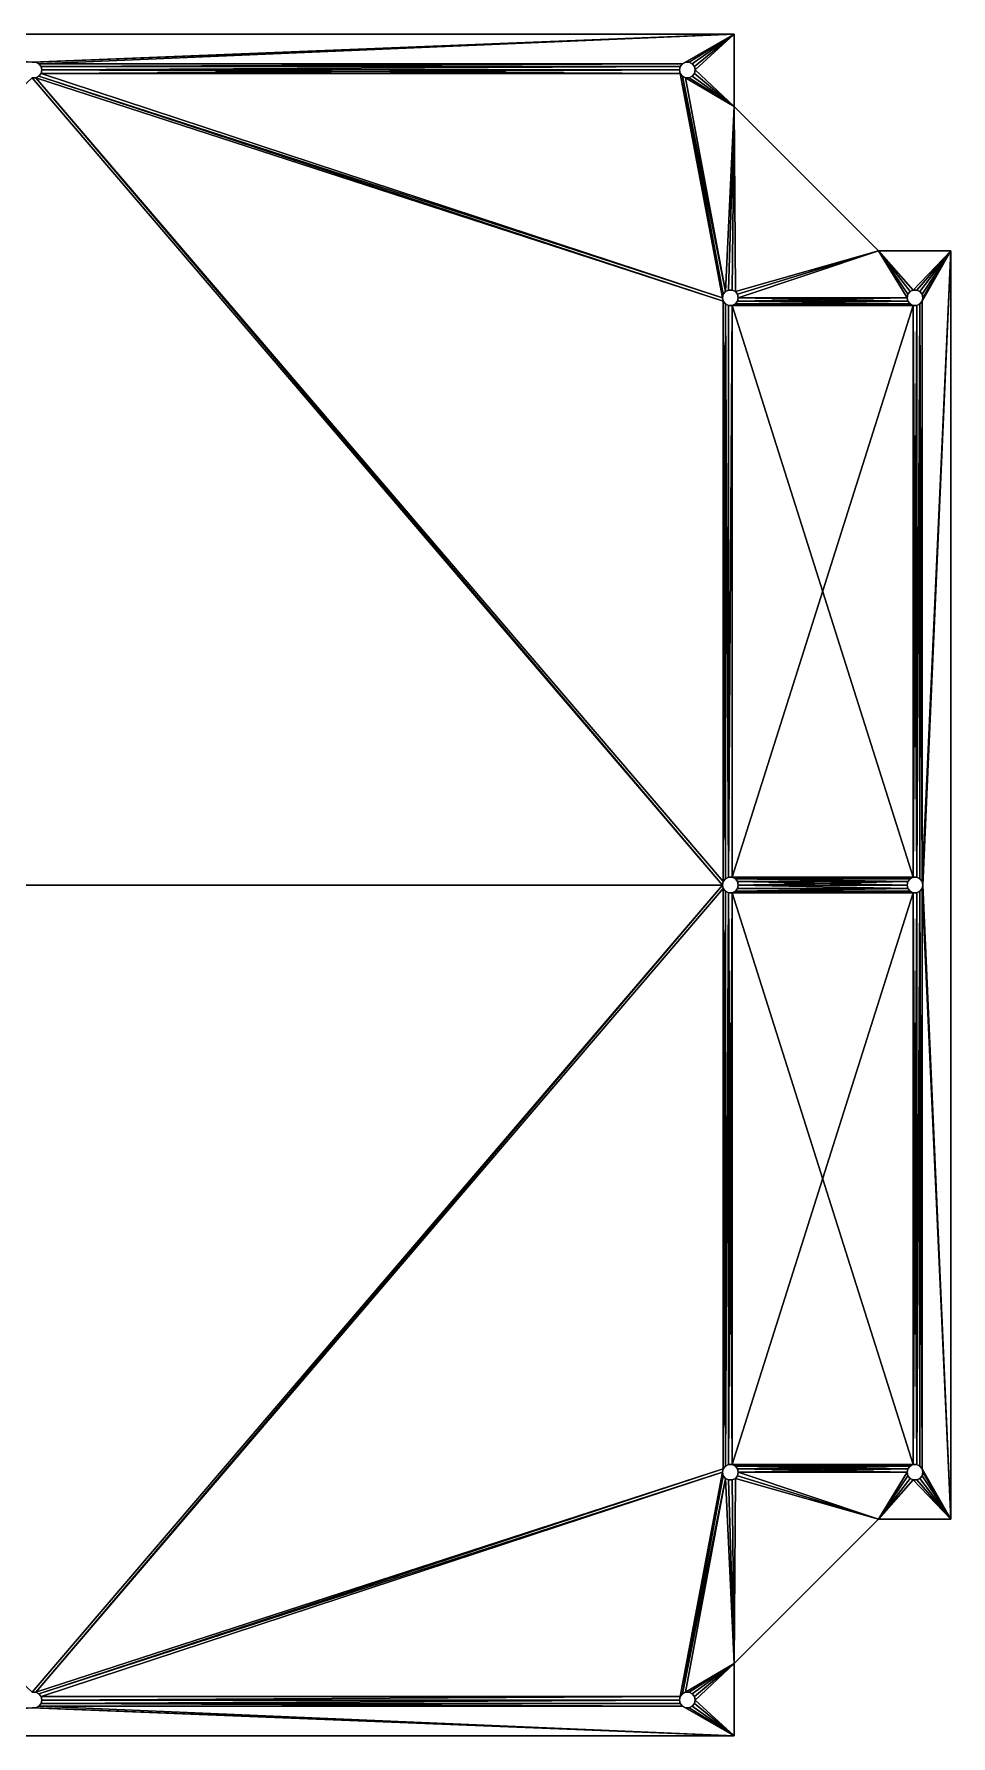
# Model space of a CAD drawing. Extents: x -382 to 382, y -355 to 355.
# Drawn here: x 0 to 382, y -355 to 355 of the extents above; entities that cross this region are included whole.
import ezdxf

# ---------------------------------------------------------------- set-up
doc = ezdxf.new("R2010")
doc.units = 0
doc.layers.get('0').update_dxf_attribs({"linetype": 'CONTINUOUS'})

msp = doc.modelspace()

# ---------------------------------------------------------------- linework, layer by layer
for points in [[(-292, 355, -4), (292, 355, -4), (0.7343, 343.21701, -4)], [(-292, 355, -4), (0.7343, 343.21701, -4), (-0.7343, 343.21701, -4)], [(292, 355), (-292, 355), (-0.7343, 343.21701)], [(292, 355), (-292, 355, -4), (-292, 355)], [(292, 355, -4), (-292, 355, -4), (292, 355)], [(292, 355), (-0.7343, 343.21701), (0.7343, 343.21701)], [(0.7343, 343.21701, -4), (292, 355, -4), (2.0575, 342.579987, -4)], [(292, 355), (0.7343, 343.21701), (2.0575, 342.579987)], [(2.0575, 342.579987, -4), (292, 355, -4), (270.441986, 342.579987, -4)], [(292, 355), (2.0575, 342.579987), (270.441986, 342.579987)], [(270.441986, 342.579987, -4), (292, 355, -4), (271.765991, 343.21701, -4)], [(292, 355), (270.441986, 342.579987), (271.765991, 343.21701)], [(271.765991, 343.21701, -4), (292, 355, -4), (273.234009, 343.21701, -4)], [(292, 355), (271.765991, 343.21701), (273.234009, 343.21701)], [(273.234009, 343.21701, -4), (292, 355, -4), (274.558014, 342.579987, -4)], [(292, 355), (273.234009, 343.21701), (274.558014, 342.579987)], [(275.472992, 341.432007, -4), (274.558014, 342.579987, -4), (292, 355, -4)], [(292, 355), (274.558014, 342.579987), (275.472992, 341.432007)], [(275.799988, 340, -4), (275.472992, 341.432007, -4), (292, 355, -4)], [(292, 355), (275.472992, 341.432007), (275.799988, 340)], [(275.799988, 340, -4), (292, 355, -4), (292, 324.796997, -4)], [(292, 355), (275.799988, 340), (292, 324.796997)], [(292, 324.796997, -4), (292, 355), (292, 324.796997)], [(292, 324.796997, -4), (292, 355, -4), (292, 355)], [(-0.7343, 343.21701), (0.7343, 343.21701, -4), (0.7343, 343.21701)], [(-0.7343, 343.21701, -4), (0.7343, 343.21701, -4), (-0.7343, 343.21701)], [(0.7343, 343.21701), (2.0575, 342.579987, -4), (2.0575, 342.579987)], [(0.7343, 343.21701, -4), (2.0575, 342.579987, -4), (0.7343, 343.21701)], [(2.0575, 342.579987), (2.9732, 341.432007, -4), (2.9732, 341.432007)], [(2.0575, 342.579987, -4), (2.9732, 341.432007, -4), (2.0575, 342.579987)], [(2.9732, 341.432007, -4), (2.0575, 342.579987, -4), (270.441986, 342.579987, -4)], [(270.441986, 342.579987), (2.0575, 342.579987), (2.9732, 341.432007)], [(2.9732, 341.432007, -4), (270.441986, 342.579987, -4), (269.527008, 341.432007, -4)], [(270.441986, 342.579987), (2.9732, 341.432007), (269.527008, 341.432007)], [(2.9732, 341.432007), (2.9732, 341.432007, -4), (3.3, 340)], [(2.9732, 341.432007, -4), (3.3, 340, -4), (3.3, 340)], [(3.3, 340, -4), (2.9732, 341.432007, -4), (269.527008, 341.432007, -4)], [(269.527008, 341.432007), (2.9732, 341.432007), (3.3, 340)], [(3.3, 340, -4), (269.527008, 341.432007, -4), (269.200012, 340, -4)], [(269.527008, 341.432007), (3.3, 340), (269.200012, 340)], [(269.200012, 340, -4), (269.527008, 341.432007, -4), (269.200012, 340)], [(269.200012, 340), (269.527008, 341.432007, -4), (269.527008, 341.432007)], [(269.527008, 341.432007), (270.441986, 342.579987, -4), (270.441986, 342.579987)], [(269.527008, 341.432007, -4), (270.441986, 342.579987, -4), (269.527008, 341.432007)], [(270.441986, 342.579987), (271.765991, 343.21701, -4), (271.765991, 343.21701)], [(270.441986, 342.579987, -4), (271.765991, 343.21701, -4), (270.441986, 342.579987)], [(271.765991, 343.21701), (273.234009, 343.21701, -4), (273.234009, 343.21701)], [(271.765991, 343.21701, -4), (273.234009, 343.21701, -4), (271.765991, 343.21701)], [(273.234009, 343.21701), (274.558014, 342.579987, -4), (274.558014, 342.579987)], [(273.234009, 343.21701, -4), (274.558014, 342.579987, -4), (273.234009, 343.21701)], [(274.558014, 342.579987), (275.472992, 341.432007, -4), (275.472992, 341.432007)], [(274.558014, 342.579987, -4), (275.472992, 341.432007, -4), (274.558014, 342.579987)], [(275.472992, 341.432007), (275.472992, 341.432007, -4), (275.799988, 340)], [(275.472992, 341.432007, -4), (275.799988, 340, -4), (275.799988, 340)], [(-364.200012, 0, -4), (-0.7343, 336.78299, -4), (287.200012, 0, -4)], [(-0.7343, 336.78299), (-364.200012, 0), (287.200012, 0)], [(287.200012, 0, -4), (-0.7343, 336.78299, -4), (0.7343, 336.78299, -4)], [(0.7343, 336.78299), (-0.7343, 336.78299), (287.200012, 0)], [(0.7343, 336.78299), (-0.7343, 336.78299, -4), (-0.7343, 336.78299)], [(0.7343, 336.78299, -4), (-0.7343, 336.78299, -4), (0.7343, 336.78299)], [(0.7343, 336.78299, -4), (2.0575, 337.420013, -4), (287.527008, 243.567993, -4)], [(287.527008, 243.567993), (2.0575, 337.420013), (0.7343, 336.78299)], [(2.0575, 337.420013), (0.7343, 336.78299, -4), (0.7343, 336.78299)], [(2.0575, 337.420013, -4), (0.7343, 336.78299, -4), (2.0575, 337.420013)], [(287.527008, 1.4318, -4), (0.7343, 336.78299, -4), (287.527008, 243.567993, -4)], [(287.200012, 0, -4), (0.7343, 336.78299, -4), (287.527008, 1.4318, -4)], [(0.7343, 336.78299), (287.200012, 0), (287.527008, 1.4318)], [(287.527008, 243.567993), (0.7343, 336.78299), (287.527008, 1.4318)], [(2.0575, 337.420013, -4), (2.9732, 338.567993, -4), (287.200012, 245, -4)], [(287.200012, 245), (2.9732, 338.567993), (2.0575, 337.420013)], [(2.9732, 338.567993), (2.0575, 337.420013, -4), (2.0575, 337.420013)], [(2.9732, 338.567993, -4), (2.0575, 337.420013, -4), (2.9732, 338.567993)], [(2.0575, 337.420013, -4), (287.200012, 245, -4), (287.527008, 243.567993, -4)], [(287.200012, 245), (2.0575, 337.420013), (287.527008, 243.567993)], [(2.9732, 338.567993, -4), (3.3, 340, -4), (269.527008, 338.567993, -4)], [(269.200012, 340), (3.3, 340), (2.9732, 338.567993)], [(269.200012, 340), (2.9732, 338.567993), (269.527008, 338.567993)], [(3.3, 340, -4), (2.9732, 338.567993, -4), (3.3, 340)], [(3.3, 340), (2.9732, 338.567993, -4), (2.9732, 338.567993)], [(2.9732, 338.567993, -4), (269.527008, 338.567993, -4), (287.200012, 245, -4)], [(269.527008, 338.567993), (2.9732, 338.567993), (287.200012, 245)], [(3.3, 340, -4), (269.200012, 340, -4), (269.527008, 338.567993, -4)], [(269.527008, 338.567993), (269.527008, 338.567993, -4), (269.200012, 340)], [(269.527008, 338.567993, -4), (269.200012, 340, -4), (269.200012, 340)], [(287.527008, 246.432007, -4), (269.527008, 338.567993, -4), (270.441986, 337.420013, -4)], [(287.200012, 245, -4), (269.527008, 338.567993, -4), (287.527008, 246.432007, -4)], [(269.527008, 338.567993), (287.527008, 246.432007), (270.441986, 337.420013)], [(269.527008, 338.567993), (287.200012, 245), (287.527008, 246.432007)], [(270.441986, 337.420013), (269.527008, 338.567993, -4), (269.527008, 338.567993)], [(270.441986, 337.420013, -4), (269.527008, 338.567993, -4), (270.441986, 337.420013)], [(288.441986, 247.580002, -4), (270.441986, 337.420013, -4), (271.765991, 336.78299, -4)], [(287.527008, 246.432007, -4), (270.441986, 337.420013, -4), (288.441986, 247.580002, -4)], [(270.441986, 337.420013), (287.527008, 246.432007), (288.441986, 247.580002)], [(271.765991, 336.78299), (270.441986, 337.420013), (288.441986, 247.580002)], [(271.765991, 336.78299), (270.441986, 337.420013, -4), (270.441986, 337.420013)], [(271.765991, 336.78299, -4), (270.441986, 337.420013, -4), (271.765991, 336.78299)], [(271.765991, 336.78299, -4), (273.234009, 336.78299, -4), (292, 324.796997, -4)], [(288.441986, 247.580002, -4), (271.765991, 336.78299, -4), (292, 324.796997, -4)], [(292, 324.796997), (273.234009, 336.78299), (271.765991, 336.78299)], [(292, 324.796997), (271.765991, 336.78299), (288.441986, 247.580002)], [(273.234009, 336.78299), (271.765991, 336.78299, -4), (271.765991, 336.78299)], [(273.234009, 336.78299, -4), (271.765991, 336.78299, -4), (273.234009, 336.78299)], [(273.234009, 336.78299, -4), (274.558014, 337.420013, -4), (292, 324.796997, -4)], [(292, 324.796997), (274.558014, 337.420013), (273.234009, 336.78299)], [(274.558014, 337.420013), (273.234009, 336.78299, -4), (273.234009, 336.78299)], [(274.558014, 337.420013, -4), (273.234009, 336.78299, -4), (274.558014, 337.420013)], [(274.558014, 337.420013, -4), (275.472992, 338.567993, -4), (292, 324.796997, -4)], [(292, 324.796997), (275.472992, 338.567993), (274.558014, 337.420013)], [(275.472992, 338.567993), (274.558014, 337.420013, -4), (274.558014, 337.420013)], [(275.472992, 338.567993, -4), (274.558014, 337.420013, -4), (275.472992, 338.567993)], [(275.472992, 338.567993, -4), (275.799988, 340, -4), (292, 324.796997, -4)], [(292, 324.796997), (275.799988, 340), (275.472992, 338.567993)], [(275.799988, 340, -4), (275.472992, 338.567993, -4), (275.799988, 340)], [(275.799988, 340), (275.472992, 338.567993, -4), (275.472992, 338.567993)], [(288.441986, 247.580002, -4), (292, 324.796997, -4), (289.765991, 248.216995, -4)], [(292, 324.796997), (288.441986, 247.580002), (289.765991, 248.216995)], [(289.765991, 248.216995, -4), (292, 324.796997, -4), (291.234009, 248.216995, -4)], [(292, 324.796997), (289.765991, 248.216995), (291.234009, 248.216995)], [(291.234009, 248.216995, -4), (292, 324.796997, -4), (292.558014, 247.580002, -4)], [(292, 324.796997), (291.234009, 248.216995), (292.558014, 247.580002)], [(292.558014, 247.580002, -4), (292, 324.796997, -4), (352.296997, 264.5, -4)], [(292, 324.796997), (292.558014, 247.580002), (352.296997, 264.5)], [(292, 324.796997, -4), (292, 324.796997), (352.296997, 264.5)], [(292, 324.796997, -4), (352.296997, 264.5), (352.296997, 264.5, -4)], [(293.472992, 246.432007, -4), (292.558014, 247.580002, -4), (352.296997, 264.5, -4)], [(352.296997, 264.5), (292.558014, 247.580002), (293.472992, 246.432007)], [(293.799988, 245, -4), (293.472992, 246.432007, -4), (352.296997, 264.5, -4)], [(352.296997, 264.5), (293.472992, 246.432007), (293.799988, 245)], [(293.799988, 245, -4), (352.296997, 264.5, -4), (364.200012, 245, -4)], [(352.296997, 264.5), (293.799988, 245), (364.200012, 245)], [(366.765991, 248.216995, -4), (352.296997, 264.5, -4), (382.5, 264.5, -4)], [(365.441986, 247.580002, -4), (352.296997, 264.5, -4), (366.765991, 248.216995, -4)], [(364.527008, 246.432007, -4), (352.296997, 264.5, -4), (365.441986, 247.580002, -4)], [(364.200012, 245, -4), (352.296997, 264.5, -4), (364.527008, 246.432007, -4)], [(352.296997, 264.5), (364.200012, 245), (364.527008, 246.432007)], [(352.296997, 264.5), (364.527008, 246.432007), (365.441986, 247.580002)], [(352.296997, 264.5), (365.441986, 247.580002), (366.765991, 248.216995)], [(382.5, 264.5), (352.296997, 264.5), (366.765991, 248.216995)], [(382.5, 264.5, -4), (352.296997, 264.5), (382.5, 264.5)], [(382.5, 264.5, -4), (352.296997, 264.5, -4), (352.296997, 264.5)], [(366.765991, 248.216995, -4), (382.5, 264.5, -4), (368.234009, 248.216995, -4)], [(382.5, 264.5), (366.765991, 248.216995), (368.234009, 248.216995)], [(368.234009, 248.216995, -4), (382.5, 264.5, -4), (369.558014, 247.580002, -4)], [(382.5, 264.5), (368.234009, 248.216995), (369.558014, 247.580002)], [(370.472992, 246.432007, -4), (369.558014, 247.580002, -4), (382.5, 264.5, -4)], [(382.5, 264.5), (369.558014, 247.580002), (370.472992, 246.432007)], [(370.799988, 245, -4), (370.472992, 246.432007, -4), (382.5, 264.5, -4)], [(370.472992, 243.567993, -4), (370.799988, 245, -4), (382.5, 264.5, -4)], [(370.472992, 1.4318, -4), (370.472992, 243.567993, -4), (382.5, 264.5, -4)], [(370.799988, 0, -4), (370.472992, 1.4318, -4), (382.5, 264.5, -4)], [(382.5, 264.5), (370.472992, 243.567993), (370.472992, 1.4318)], [(382.5, 264.5), (370.799988, 245), (370.472992, 243.567993)], [(382.5, 264.5), (370.472992, 246.432007), (370.799988, 245)], [(382.5, 264.5), (370.472992, 1.4318), (370.799988, 0)], [(382.5, 264.5, -4), (382.5, -264.5, -4), (370.799988, 0, -4)], [(382.5, -264.5), (382.5, 264.5), (370.799988, 0)], [(382.5, 264.5, -4), (382.5, -264.5), (382.5, -264.5, -4)], [(382.5, 264.5), (382.5, -264.5), (382.5, 264.5, -4)], [(287.200012, 245, -4), (287.527008, 246.432007, -4), (287.200012, 245)], [(287.200012, 245), (287.527008, 246.432007, -4), (287.527008, 246.432007)], [(287.527008, 243.567993), (287.527008, 243.567993, -4), (287.200012, 245)], [(287.527008, 243.567993, -4), (287.200012, 245, -4), (287.200012, 245)], [(287.527008, 246.432007), (288.441986, 247.580002, -4), (288.441986, 247.580002)], [(287.527008, 246.432007, -4), (288.441986, 247.580002, -4), (287.527008, 246.432007)], [(287.527008, 1.4318, -4), (287.527008, 243.567993, -4), (288.441986, 242.419998, -4)], [(287.527008, 243.567993), (288.441986, 2.58), (288.441986, 242.419998)], [(287.527008, 243.567993), (287.527008, 1.4318), (288.441986, 2.58)], [(288.441986, 242.419998), (287.527008, 243.567993, -4), (287.527008, 243.567993)], [(288.441986, 242.419998, -4), (287.527008, 243.567993, -4), (288.441986, 242.419998)], [(287.527008, 1.4318, -4), (288.441986, 242.419998, -4), (288.441986, 2.58, -4)], [(288.441986, 247.580002), (289.765991, 248.216995, -4), (289.765991, 248.216995)], [(288.441986, 247.580002, -4), (289.765991, 248.216995, -4), (288.441986, 247.580002)], [(289.765991, 3.2173, -4), (288.441986, 242.419998, -4), (289.765991, 241.783005, -4)], [(288.441986, 2.58, -4), (288.441986, 242.419998, -4), (289.765991, 3.2173, -4)], [(288.441986, 242.419998), (288.441986, 2.58), (289.765991, 3.2173)], [(289.765991, 241.783005), (288.441986, 242.419998), (289.765991, 3.2173)], [(289.765991, 241.783005), (288.441986, 242.419998, -4), (288.441986, 242.419998)], [(289.765991, 241.783005, -4), (288.441986, 242.419998, -4), (289.765991, 241.783005)], [(289.765991, 248.216995), (291.234009, 248.216995, -4), (291.234009, 248.216995)], [(289.765991, 248.216995, -4), (291.234009, 248.216995, -4), (289.765991, 248.216995)], [(289.765991, 3.2173, -4), (289.765991, 241.783005, -4), (291.234009, 241.783005, -4)], [(289.765991, 3.2173, -4), (291.234009, 241.783005, -4), (291.234009, 3.2173, -4)], [(291.234009, 241.783005), (289.765991, 241.783005), (289.765991, 3.2173)], [(291.234009, 241.783005), (289.765991, 3.2173), (291.234009, 3.2173)], [(291.234009, 241.783005), (289.765991, 241.783005, -4), (289.765991, 241.783005)], [(291.234009, 241.783005, -4), (289.765991, 241.783005, -4), (291.234009, 241.783005)], [(291.234009, 248.216995), (292.558014, 247.580002, -4), (292.558014, 247.580002)], [(291.234009, 248.216995, -4), (292.558014, 247.580002, -4), (291.234009, 248.216995)], [(291.234009, 241.783005, -4), (365.441986, 242.419998, -4), (366.765991, 241.783005, -4)], [(291.234009, 241.783005, -4), (292.558014, 242.419998, -4), (365.441986, 242.419998, -4)], [(366.765991, 241.783005), (292.558014, 242.419998), (291.234009, 241.783005)], [(292.558014, 242.419998), (291.234009, 241.783005, -4), (291.234009, 241.783005)], [(292.558014, 242.419998, -4), (291.234009, 241.783005, -4), (292.558014, 242.419998)], [(291.234009, 3.2173, -4), (291.234009, 241.783005, -4), (366.765991, 241.783005, -4)], [(291.234009, 3.2173, -4), (366.765991, 241.783005, -4), (366.765991, 3.2173, -4)], [(291.234009, 241.783005), (291.234009, 3.2173), (366.765991, 3.2173)], [(366.765991, 241.783005), (291.234009, 241.783005), (366.765991, 3.2173)], [(292.558014, 247.580002), (293.472992, 246.432007, -4), (293.472992, 246.432007)], [(292.558014, 247.580002, -4), (293.472992, 246.432007, -4), (292.558014, 247.580002)], [(292.558014, 242.419998, -4), (293.472992, 243.567993, -4), (365.441986, 242.419998, -4)], [(365.441986, 242.419998), (293.472992, 243.567993), (292.558014, 242.419998)], [(293.472992, 243.567993), (292.558014, 242.419998, -4), (292.558014, 242.419998)], [(293.472992, 243.567993, -4), (292.558014, 242.419998, -4), (293.472992, 243.567993)], [(366.765991, 241.783005), (365.441986, 242.419998), (292.558014, 242.419998)], [(293.472992, 246.432007), (293.472992, 246.432007, -4), (293.799988, 245)], [(293.472992, 246.432007, -4), (293.799988, 245, -4), (293.799988, 245)], [(293.472992, 243.567993, -4), (293.799988, 245, -4), (364.527008, 243.567993, -4)], [(364.200012, 245), (293.472992, 243.567993), (364.527008, 243.567993)], [(364.200012, 245), (293.799988, 245), (293.472992, 243.567993)], [(293.799988, 245, -4), (293.472992, 243.567993, -4), (293.799988, 245)], [(293.799988, 245), (293.472992, 243.567993, -4), (293.472992, 243.567993)], [(293.472992, 243.567993, -4), (364.527008, 243.567993, -4), (365.441986, 242.419998, -4)], [(364.527008, 243.567993), (293.472992, 243.567993), (365.441986, 242.419998)], [(293.799988, 245, -4), (364.200012, 245, -4), (364.527008, 243.567993, -4)], [(364.200012, 245, -4), (364.527008, 246.432007, -4), (364.200012, 245)], [(364.200012, 245), (364.527008, 246.432007, -4), (364.527008, 246.432007)], [(364.527008, 243.567993), (364.527008, 243.567993, -4), (364.200012, 245)], [(364.527008, 243.567993, -4), (364.200012, 245, -4), (364.200012, 245)], [(364.527008, 246.432007), (365.441986, 247.580002, -4), (365.441986, 247.580002)], [(364.527008, 246.432007, -4), (365.441986, 247.580002, -4), (364.527008, 246.432007)], [(365.441986, 242.419998), (364.527008, 243.567993, -4), (364.527008, 243.567993)], [(365.441986, 242.419998, -4), (364.527008, 243.567993, -4), (365.441986, 242.419998)], [(365.441986, 247.580002), (366.765991, 248.216995, -4), (366.765991, 248.216995)], [(365.441986, 247.580002, -4), (366.765991, 248.216995, -4), (365.441986, 247.580002)], [(366.765991, 241.783005), (365.441986, 242.419998, -4), (365.441986, 242.419998)], [(366.765991, 241.783005, -4), (365.441986, 242.419998, -4), (366.765991, 241.783005)], [(366.765991, 248.216995), (368.234009, 248.216995, -4), (368.234009, 248.216995)], [(366.765991, 248.216995, -4), (368.234009, 248.216995, -4), (366.765991, 248.216995)], [(366.765991, 3.2173, -4), (368.234009, 241.783005, -4), (368.234009, 3.2173, -4)], [(366.765991, 3.2173, -4), (366.765991, 241.783005, -4), (368.234009, 241.783005, -4)], [(366.765991, 241.783005), (366.765991, 3.2173), (368.234009, 3.2173)], [(368.234009, 241.783005), (366.765991, 241.783005), (368.234009, 3.2173)], [(368.234009, 241.783005), (366.765991, 241.783005, -4), (366.765991, 241.783005)], [(368.234009, 241.783005, -4), (366.765991, 241.783005, -4), (368.234009, 241.783005)], [(368.234009, 248.216995), (369.558014, 247.580002, -4), (369.558014, 247.580002)], [(368.234009, 248.216995, -4), (369.558014, 247.580002, -4), (368.234009, 248.216995)], [(368.234009, 3.2173, -4), (369.558014, 242.419998, -4), (369.558014, 2.58, -4)], [(368.234009, 3.2173, -4), (368.234009, 241.783005, -4), (369.558014, 242.419998, -4)], [(369.558014, 242.419998), (368.234009, 241.783005), (368.234009, 3.2173)], [(369.558014, 242.419998), (368.234009, 3.2173), (369.558014, 2.58)], [(369.558014, 242.419998), (368.234009, 241.783005, -4), (368.234009, 241.783005)], [(369.558014, 242.419998, -4), (368.234009, 241.783005, -4), (369.558014, 242.419998)], [(369.558014, 247.580002), (370.472992, 246.432007, -4), (370.472992, 246.432007)], [(369.558014, 247.580002, -4), (370.472992, 246.432007, -4), (369.558014, 247.580002)], [(370.472992, 1.4318, -4), (369.558014, 242.419998, -4), (370.472992, 243.567993, -4)], [(370.472992, 243.567993), (369.558014, 242.419998), (370.472992, 1.4318)], [(370.472992, 243.567993), (369.558014, 242.419998, -4), (369.558014, 242.419998)], [(370.472992, 243.567993, -4), (369.558014, 242.419998, -4), (370.472992, 243.567993)], [(370.472992, 1.4318, -4), (369.558014, 2.58, -4), (369.558014, 242.419998, -4)], [(369.558014, 242.419998), (369.558014, 2.58), (370.472992, 1.4318)], [(370.472992, 246.432007), (370.472992, 246.432007, -4), (370.799988, 245)], [(370.472992, 246.432007, -4), (370.799988, 245, -4), (370.799988, 245)], [(370.799988, 245, -4), (370.472992, 243.567993, -4), (370.799988, 245)], [(370.799988, 245), (370.472992, 243.567993, -4), (370.472992, 243.567993)], [(-364.200012, 0, -4), (287.200012, 0, -4), (-0.7343, -336.78299, -4)], [(287.200012, 0), (-364.200012, 0), (-0.7343, -336.78299)], [(-0.7343, -336.78299, -4), (287.200012, 0, -4), (0.7343, -336.78299, -4)], [(287.200012, 0), (-0.7343, -336.78299), (0.7343, -336.78299)], [(0.7343, -336.78299, -4), (287.200012, 0, -4), (287.527008, -1.4318, -4)], [(287.200012, 0), (0.7343, -336.78299), (287.527008, -1.4318)], [(287.200012, 0, -4), (287.527008, 1.4318, -4), (287.200012, 0)], [(287.200012, 0), (287.527008, 1.4318, -4), (287.527008, 1.4318)], [(287.527008, -1.4318), (287.527008, -1.4318, -4), (287.200012, 0)], [(287.527008, -1.4318, -4), (287.200012, 0, -4), (287.200012, 0)], [(287.527008, 1.4318), (288.441986, 2.58, -4), (288.441986, 2.58)], [(287.527008, 1.4318, -4), (288.441986, 2.58, -4), (287.527008, 1.4318)], [(288.441986, 2.58), (289.765991, 3.2173, -4), (289.765991, 3.2173)], [(288.441986, 2.58, -4), (289.765991, 3.2173, -4), (288.441986, 2.58)], [(289.765991, 3.2173), (291.234009, 3.2173, -4), (291.234009, 3.2173)], [(289.765991, 3.2173, -4), (291.234009, 3.2173, -4), (289.765991, 3.2173)], [(291.234009, 3.2173), (292.558014, 2.58, -4), (292.558014, 2.58)], [(291.234009, 3.2173, -4), (292.558014, 2.58, -4), (291.234009, 3.2173)], [(291.234009, 3.2173, -4), (365.441986, 2.58, -4), (292.558014, 2.58, -4)], [(291.234009, 3.2173, -4), (366.765991, 3.2173, -4), (365.441986, 2.58, -4)], [(366.765991, 3.2173), (291.234009, 3.2173), (292.558014, 2.58)], [(366.765991, 3.2173), (292.558014, 2.58), (365.441986, 2.58)], [(292.558014, 2.58), (293.472992, 1.4318, -4), (293.472992, 1.4318)], [(292.558014, 2.58, -4), (293.472992, 1.4318, -4), (292.558014, 2.58)], [(292.558014, 2.58, -4), (365.441986, 2.58, -4), (364.527008, 1.4318, -4)], [(293.472992, 1.4318, -4), (292.558014, 2.58, -4), (364.527008, 1.4318, -4)], [(364.527008, 1.4318), (292.558014, 2.58), (293.472992, 1.4318)], [(365.441986, 2.58), (292.558014, 2.58), (364.527008, 1.4318)], [(293.472992, 1.4318), (293.472992, 1.4318, -4), (293.799988, 0)], [(293.472992, 1.4318, -4), (293.799988, 0, -4), (293.799988, 0)], [(293.472992, 1.4318, -4), (364.527008, 1.4318, -4), (364.200012, 0, -4)], [(293.799988, 0, -4), (293.472992, 1.4318, -4), (364.200012, 0, -4)], [(364.527008, 1.4318), (293.472992, 1.4318), (293.799988, 0)], [(293.472992, -1.4318, -4), (293.799988, 0, -4), (364.527008, -1.4318, -4)], [(364.527008, -1.4318), (293.799988, 0), (293.472992, -1.4318)], [(293.799988, 0, -4), (293.472992, -1.4318, -4), (293.799988, 0)], [(293.799988, 0), (293.472992, -1.4318, -4), (293.472992, -1.4318)], [(364.527008, 1.4318), (293.799988, 0), (364.200012, 0)], [(293.799988, 0, -4), (364.200012, 0, -4), (364.527008, -1.4318, -4)], [(364.200012, 0), (293.799988, 0), (364.527008, -1.4318)], [(364.200012, 0, -4), (364.527008, 1.4318, -4), (364.200012, 0)], [(364.200012, 0), (364.527008, 1.4318, -4), (364.527008, 1.4318)], [(364.527008, -1.4318), (364.527008, -1.4318, -4), (364.200012, 0)], [(364.527008, -1.4318, -4), (364.200012, 0, -4), (364.200012, 0)], [(364.527008, 1.4318), (365.441986, 2.58, -4), (365.441986, 2.58)], [(364.527008, 1.4318, -4), (365.441986, 2.58, -4), (364.527008, 1.4318)], [(365.441986, 2.58), (366.765991, 3.2173, -4), (366.765991, 3.2173)], [(365.441986, 2.58, -4), (366.765991, 3.2173, -4), (365.441986, 2.58)], [(366.765991, 3.2173), (368.234009, 3.2173, -4), (368.234009, 3.2173)], [(366.765991, 3.2173, -4), (368.234009, 3.2173, -4), (366.765991, 3.2173)], [(368.234009, 3.2173), (369.558014, 2.58, -4), (369.558014, 2.58)], [(368.234009, 3.2173, -4), (369.558014, 2.58, -4), (368.234009, 3.2173)], [(369.558014, 2.58), (370.472992, 1.4318, -4), (370.472992, 1.4318)], [(369.558014, 2.58, -4), (370.472992, 1.4318, -4), (369.558014, 2.58)], [(370.472992, 1.4318), (370.472992, 1.4318, -4), (370.799988, 0)], [(370.472992, 1.4318, -4), (370.799988, 0, -4), (370.799988, 0)], [(382.5, -264.5, -4), (370.472992, -1.4318, -4), (370.799988, 0, -4)], [(370.799988, 0), (370.472992, -1.4318), (382.5, -264.5)], [(370.799988, 0, -4), (370.472992, -1.4318, -4), (370.799988, 0)], [(370.799988, 0), (370.472992, -1.4318, -4), (370.472992, -1.4318)], [(0.7343, -336.78299, -4), (287.527008, -1.4318, -4), (287.527008, -243.567993, -4)], [(287.527008, -1.4318), (0.7343, -336.78299), (287.527008, -243.567993)], [(287.527008, -243.567993, -4), (287.527008, -1.4318, -4), (288.441986, -2.58, -4)], [(287.527008, -1.4318), (287.527008, -243.567993), (288.441986, -242.419998)], [(287.527008, -1.4318), (288.441986, -242.419998), (288.441986, -2.58)], [(288.441986, -2.58), (287.527008, -1.4318, -4), (287.527008, -1.4318)], [(288.441986, -2.58, -4), (287.527008, -1.4318, -4), (288.441986, -2.58)], [(287.527008, -243.567993, -4), (288.441986, -2.58, -4), (288.441986, -242.419998, -4)], [(288.441986, -242.419998, -4), (288.441986, -2.58, -4), (289.765991, -3.2173, -4)], [(289.765991, -3.2173), (288.441986, -2.58), (288.441986, -242.419998)], [(289.765991, -3.2173), (288.441986, -2.58, -4), (288.441986, -2.58)], [(289.765991, -3.2173, -4), (288.441986, -2.58, -4), (289.765991, -3.2173)], [(288.441986, -242.419998, -4), (289.765991, -3.2173, -4), (289.765991, -241.783005, -4)], [(289.765991, -3.2173), (288.441986, -242.419998), (289.765991, -241.783005)], [(289.765991, -241.783005, -4), (291.234009, -3.2173, -4), (291.234009, -241.783005, -4)], [(289.765991, -241.783005, -4), (289.765991, -3.2173, -4), (291.234009, -3.2173, -4)], [(289.765991, -3.2173), (289.765991, -241.783005), (291.234009, -241.783005)], [(291.234009, -3.2173), (289.765991, -3.2173), (291.234009, -241.783005)], [(291.234009, -3.2173), (289.765991, -3.2173, -4), (289.765991, -3.2173)], [(291.234009, -3.2173, -4), (289.765991, -3.2173, -4), (291.234009, -3.2173)], [(291.234009, -3.2173, -4), (292.558014, -2.58, -4), (366.765991, -3.2173, -4)], [(366.765991, -3.2173), (292.558014, -2.58), (291.234009, -3.2173)], [(292.558014, -2.58), (291.234009, -3.2173, -4), (291.234009, -3.2173)], [(292.558014, -2.58, -4), (291.234009, -3.2173, -4), (292.558014, -2.58)], [(366.765991, -241.783005, -4), (291.234009, -3.2173, -4), (366.765991, -3.2173, -4)], [(291.234009, -241.783005, -4), (291.234009, -3.2173, -4), (366.765991, -241.783005, -4)], [(366.765991, -3.2173), (291.234009, -3.2173), (291.234009, -241.783005)], [(366.765991, -3.2173), (291.234009, -241.783005), (366.765991, -241.783005)], [(292.558014, -2.58, -4), (364.527008, -1.4318, -4), (365.441986, -2.58, -4)], [(292.558014, -2.58, -4), (293.472992, -1.4318, -4), (364.527008, -1.4318, -4)], [(364.527008, -1.4318), (292.558014, -2.58), (365.441986, -2.58)], [(364.527008, -1.4318), (293.472992, -1.4318), (292.558014, -2.58)], [(293.472992, -1.4318), (292.558014, -2.58, -4), (292.558014, -2.58)], [(293.472992, -1.4318, -4), (292.558014, -2.58, -4), (293.472992, -1.4318)], [(292.558014, -2.58, -4), (365.441986, -2.58, -4), (366.765991, -3.2173, -4)], [(366.765991, -3.2173), (365.441986, -2.58), (292.558014, -2.58)], [(365.441986, -2.58), (364.527008, -1.4318, -4), (364.527008, -1.4318)], [(365.441986, -2.58, -4), (364.527008, -1.4318, -4), (365.441986, -2.58)], [(366.765991, -3.2173), (365.441986, -2.58, -4), (365.441986, -2.58)], [(366.765991, -3.2173, -4), (365.441986, -2.58, -4), (366.765991, -3.2173)], [(368.234009, -241.783005, -4), (366.765991, -3.2173, -4), (368.234009, -3.2173, -4)], [(366.765991, -241.783005, -4), (366.765991, -3.2173, -4), (368.234009, -241.783005, -4)], [(368.234009, -3.2173), (366.765991, -3.2173), (366.765991, -241.783005)], [(368.234009, -3.2173), (366.765991, -241.783005), (368.234009, -241.783005)], [(368.234009, -3.2173), (366.765991, -3.2173, -4), (366.765991, -3.2173)], [(368.234009, -3.2173, -4), (366.765991, -3.2173, -4), (368.234009, -3.2173)], [(368.234009, -241.783005, -4), (369.558014, -2.58, -4), (369.558014, -242.419998, -4)], [(368.234009, -241.783005, -4), (368.234009, -3.2173, -4), (369.558014, -2.58, -4)], [(369.558014, -2.58), (368.234009, -3.2173), (368.234009, -241.783005)], [(369.558014, -2.58), (368.234009, -241.783005), (369.558014, -242.419998)], [(369.558014, -2.58), (368.234009, -3.2173, -4), (368.234009, -3.2173)], [(369.558014, -2.58, -4), (368.234009, -3.2173, -4), (369.558014, -2.58)], [(370.472992, -243.567993, -4), (369.558014, -2.58, -4), (370.472992, -1.4318, -4)], [(370.472992, -1.4318), (369.558014, -2.58), (370.472992, -243.567993)], [(370.472992, -1.4318), (369.558014, -2.58, -4), (369.558014, -2.58)], [(370.472992, -1.4318, -4), (369.558014, -2.58, -4), (370.472992, -1.4318)], [(370.472992, -243.567993, -4), (369.558014, -242.419998, -4), (369.558014, -2.58, -4)], [(369.558014, -2.58), (369.558014, -242.419998), (370.472992, -243.567993)], [(382.5, -264.5, -4), (370.472992, -243.567993, -4), (370.472992, -1.4318, -4)], [(370.472992, -1.4318), (370.472992, -243.567993), (382.5, -264.5)], [(0.7343, -336.78299, -4), (287.527008, -243.567993, -4), (2.0575, -337.420013, -4)], [(287.527008, -243.567993), (0.7343, -336.78299), (2.0575, -337.420013)], [(2.0575, -337.420013, -4), (287.527008, -243.567993, -4), (287.200012, -245, -4)], [(287.527008, -243.567993), (2.0575, -337.420013), (287.200012, -245)], [(2.9732, -338.567993, -4), (2.0575, -337.420013, -4), (287.200012, -245, -4)], [(287.200012, -245), (2.0575, -337.420013), (2.9732, -338.567993)], [(2.9732, -338.567993, -4), (287.200012, -245, -4), (269.527008, -338.567993, -4)], [(287.200012, -245), (2.9732, -338.567993), (269.527008, -338.567993)], [(269.527008, -338.567993, -4), (287.200012, -245, -4), (287.527008, -246.432007, -4)], [(287.200012, -245), (269.527008, -338.567993), (287.527008, -246.432007)], [(269.527008, -338.567993, -4), (287.527008, -246.432007, -4), (270.441986, -337.420013, -4)], [(287.527008, -246.432007), (269.527008, -338.567993), (270.441986, -337.420013)], [(270.441986, -337.420013, -4), (287.527008, -246.432007, -4), (288.441986, -247.580002, -4)], [(287.527008, -246.432007), (270.441986, -337.420013), (288.441986, -247.580002)], [(270.441986, -337.420013, -4), (288.441986, -247.580002, -4), (271.765991, -336.78299, -4)], [(288.441986, -247.580002), (270.441986, -337.420013), (271.765991, -336.78299)], [(271.765991, -336.78299, -4), (288.441986, -247.580002, -4), (292, -324.796997, -4)], [(288.441986, -247.580002), (271.765991, -336.78299), (292, -324.796997)], [(287.200012, -245, -4), (287.527008, -243.567993, -4), (287.200012, -245)], [(287.200012, -245), (287.527008, -243.567993, -4), (287.527008, -243.567993)], [(287.527008, -246.432007), (287.527008, -246.432007, -4), (287.200012, -245)], [(287.527008, -246.432007, -4), (287.200012, -245, -4), (287.200012, -245)], [(287.527008, -243.567993), (288.441986, -242.419998, -4), (288.441986, -242.419998)], [(287.527008, -243.567993, -4), (288.441986, -242.419998, -4), (287.527008, -243.567993)], [(288.441986, -247.580002), (287.527008, -246.432007, -4), (287.527008, -246.432007)], [(288.441986, -247.580002, -4), (287.527008, -246.432007, -4), (288.441986, -247.580002)], [(288.441986, -242.419998), (289.765991, -241.783005, -4), (289.765991, -241.783005)], [(288.441986, -242.419998, -4), (289.765991, -241.783005, -4), (288.441986, -242.419998)], [(292, -324.796997, -4), (288.441986, -247.580002, -4), (289.765991, -248.216995, -4)], [(289.765991, -248.216995), (288.441986, -247.580002), (292, -324.796997)], [(289.765991, -248.216995), (288.441986, -247.580002, -4), (288.441986, -247.580002)], [(289.765991, -248.216995, -4), (288.441986, -247.580002, -4), (289.765991, -248.216995)], [(289.765991, -241.783005), (291.234009, -241.783005, -4), (291.234009, -241.783005)], [(289.765991, -241.783005, -4), (291.234009, -241.783005, -4), (289.765991, -241.783005)], [(292, -324.796997, -4), (289.765991, -248.216995, -4), (291.234009, -248.216995, -4)], [(291.234009, -248.216995), (289.765991, -248.216995), (292, -324.796997)], [(291.234009, -248.216995), (289.765991, -248.216995, -4), (289.765991, -248.216995)], [(291.234009, -248.216995, -4), (289.765991, -248.216995, -4), (291.234009, -248.216995)], [(291.234009, -241.783005), (292.558014, -242.419998, -4), (292.558014, -242.419998)], [(291.234009, -241.783005, -4), (292.558014, -242.419998, -4), (291.234009, -241.783005)], [(291.234009, -241.783005, -4), (366.765991, -241.783005, -4), (292.558014, -242.419998, -4)], [(366.765991, -241.783005), (291.234009, -241.783005), (292.558014, -242.419998)], [(292, -324.796997, -4), (291.234009, -248.216995, -4), (292.558014, -247.580002, -4)], [(292.558014, -247.580002), (291.234009, -248.216995), (292, -324.796997)], [(292.558014, -247.580002), (291.234009, -248.216995, -4), (291.234009, -248.216995)], [(292.558014, -247.580002, -4), (291.234009, -248.216995, -4), (292.558014, -247.580002)], [(292, -324.796997, -4), (292.558014, -247.580002, -4), (352.296997, -264.5, -4)], [(352.296997, -264.5), (292.558014, -247.580002), (292, -324.796997)], [(292.558014, -242.419998, -4), (366.765991, -241.783005, -4), (365.441986, -242.419998, -4)], [(366.765991, -241.783005), (292.558014, -242.419998), (365.441986, -242.419998)], [(292.558014, -242.419998), (293.472992, -243.567993, -4), (293.472992, -243.567993)], [(292.558014, -242.419998, -4), (293.472992, -243.567993, -4), (292.558014, -242.419998)], [(293.472992, -243.567993, -4), (292.558014, -242.419998, -4), (365.441986, -242.419998, -4)], [(364.527008, -243.567993), (292.558014, -242.419998), (293.472992, -243.567993)], [(365.441986, -242.419998), (292.558014, -242.419998), (364.527008, -243.567993)], [(292.558014, -247.580002, -4), (293.472992, -246.432007, -4), (352.296997, -264.5, -4)], [(352.296997, -264.5), (293.472992, -246.432007), (292.558014, -247.580002)], [(293.472992, -246.432007), (292.558014, -247.580002, -4), (292.558014, -247.580002)], [(293.472992, -246.432007, -4), (292.558014, -247.580002, -4), (293.472992, -246.432007)], [(293.472992, -243.567993, -4), (365.441986, -242.419998, -4), (364.527008, -243.567993, -4)], [(293.472992, -243.567993), (293.472992, -243.567993, -4), (293.799988, -245)], [(293.472992, -243.567993, -4), (293.799988, -245, -4), (293.799988, -245)], [(293.799988, -245, -4), (293.472992, -243.567993, -4), (364.527008, -243.567993, -4)], [(364.200012, -245), (293.472992, -243.567993), (293.799988, -245)], [(364.527008, -243.567993), (293.472992, -243.567993), (364.200012, -245)], [(293.472992, -246.432007, -4), (293.799988, -245, -4), (352.296997, -264.5, -4)], [(352.296997, -264.5), (293.799988, -245), (293.472992, -246.432007)], [(293.799988, -245, -4), (293.472992, -246.432007, -4), (293.799988, -245)], [(293.799988, -245), (293.472992, -246.432007, -4), (293.472992, -246.432007)], [(293.799988, -245, -4), (364.527008, -243.567993, -4), (364.200012, -245, -4)], [(293.799988, -245, -4), (364.200012, -245, -4), (352.296997, -264.5, -4)], [(364.200012, -245), (293.799988, -245), (352.296997, -264.5)], [(352.296997, -264.5, -4), (364.200012, -245, -4), (364.527008, -246.432007, -4)], [(364.200012, -245), (352.296997, -264.5), (364.527008, -246.432007)], [(352.296997, -264.5, -4), (364.527008, -246.432007, -4), (365.441986, -247.580002, -4)], [(364.527008, -246.432007), (352.296997, -264.5), (365.441986, -247.580002)], [(352.296997, -264.5, -4), (365.441986, -247.580002, -4), (366.765991, -248.216995, -4)], [(366.765991, -248.216995), (365.441986, -247.580002), (352.296997, -264.5)], [(352.296997, -264.5, -4), (366.765991, -248.216995, -4), (382.5, -264.5, -4)], [(366.765991, -248.216995), (352.296997, -264.5), (382.5, -264.5)], [(364.200012, -245, -4), (364.527008, -243.567993, -4), (364.200012, -245)], [(364.200012, -245), (364.527008, -243.567993, -4), (364.527008, -243.567993)], [(364.527008, -246.432007), (364.527008, -246.432007, -4), (364.200012, -245)], [(364.527008, -246.432007, -4), (364.200012, -245, -4), (364.200012, -245)], [(364.527008, -243.567993), (365.441986, -242.419998, -4), (365.441986, -242.419998)], [(364.527008, -243.567993, -4), (365.441986, -242.419998, -4), (364.527008, -243.567993)], [(365.441986, -247.580002), (364.527008, -246.432007, -4), (364.527008, -246.432007)], [(365.441986, -247.580002, -4), (364.527008, -246.432007, -4), (365.441986, -247.580002)], [(365.441986, -242.419998), (366.765991, -241.783005, -4), (366.765991, -241.783005)], [(365.441986, -242.419998, -4), (366.765991, -241.783005, -4), (365.441986, -242.419998)], [(366.765991, -248.216995), (365.441986, -247.580002, -4), (365.441986, -247.580002)], [(366.765991, -248.216995, -4), (365.441986, -247.580002, -4), (366.765991, -248.216995)], [(366.765991, -241.783005), (368.234009, -241.783005, -4), (368.234009, -241.783005)], [(366.765991, -241.783005, -4), (368.234009, -241.783005, -4), (366.765991, -241.783005)], [(382.5, -264.5, -4), (366.765991, -248.216995, -4), (368.234009, -248.216995, -4)], [(368.234009, -248.216995), (366.765991, -248.216995), (382.5, -264.5)], [(368.234009, -248.216995), (366.765991, -248.216995, -4), (366.765991, -248.216995)], [(368.234009, -248.216995, -4), (366.765991, -248.216995, -4), (368.234009, -248.216995)], [(368.234009, -241.783005), (369.558014, -242.419998, -4), (369.558014, -242.419998)], [(368.234009, -241.783005, -4), (369.558014, -242.419998, -4), (368.234009, -241.783005)], [(382.5, -264.5, -4), (368.234009, -248.216995, -4), (369.558014, -247.580002, -4)], [(369.558014, -247.580002), (368.234009, -248.216995), (382.5, -264.5)], [(369.558014, -247.580002), (368.234009, -248.216995, -4), (368.234009, -248.216995)], [(369.558014, -247.580002, -4), (368.234009, -248.216995, -4), (369.558014, -247.580002)], [(369.558014, -242.419998), (370.472992, -243.567993, -4), (370.472992, -243.567993)], [(369.558014, -242.419998, -4), (370.472992, -243.567993, -4), (369.558014, -242.419998)], [(382.5, -264.5, -4), (369.558014, -247.580002, -4), (370.472992, -246.432007, -4)], [(370.472992, -246.432007), (369.558014, -247.580002), (382.5, -264.5)], [(370.472992, -246.432007), (369.558014, -247.580002, -4), (369.558014, -247.580002)], [(370.472992, -246.432007, -4), (369.558014, -247.580002, -4), (370.472992, -246.432007)], [(370.472992, -243.567993), (370.472992, -243.567993, -4), (370.799988, -245)], [(370.472992, -243.567993, -4), (370.799988, -245, -4), (370.799988, -245)], [(382.5, -264.5, -4), (370.799988, -245, -4), (370.472992, -243.567993, -4)], [(370.472992, -243.567993), (370.799988, -245), (382.5, -264.5)], [(382.5, -264.5, -4), (370.472992, -246.432007, -4), (370.799988, -245, -4)], [(370.799988, -245), (370.472992, -246.432007), (382.5, -264.5)], [(370.799988, -245, -4), (370.472992, -246.432007, -4), (370.799988, -245)], [(370.799988, -245), (370.472992, -246.432007, -4), (370.472992, -246.432007)], [(352.296997, -264.5, -4), (352.296997, -264.5), (292, -324.796997)], [(352.296997, -264.5, -4), (292, -324.796997), (292, -324.796997, -4)], [(352.296997, -264.5, -4), (382.5, -264.5), (352.296997, -264.5)], [(352.296997, -264.5, -4), (382.5, -264.5, -4), (382.5, -264.5)], [(271.765991, -336.78299, -4), (292, -324.796997, -4), (273.234009, -336.78299, -4)], [(292, -324.796997), (271.765991, -336.78299), (273.234009, -336.78299)], [(273.234009, -336.78299, -4), (292, -324.796997, -4), (274.558014, -337.420013, -4)], [(292, -324.796997), (273.234009, -336.78299), (274.558014, -337.420013)], [(275.472992, -338.567993, -4), (274.558014, -337.420013, -4), (292, -324.796997, -4)], [(292, -324.796997), (274.558014, -337.420013), (275.472992, -338.567993)], [(275.799988, -340, -4), (275.472992, -338.567993, -4), (292, -324.796997, -4)], [(292, -324.796997), (275.472992, -338.567993), (275.799988, -340)], [(275.799988, -340, -4), (292, -324.796997, -4), (292, -355, -4)], [(292, -324.796997), (275.799988, -340), (292, -355)], [(292, -355, -4), (292, -324.796997), (292, -355)], [(292, -355, -4), (292, -324.796997, -4), (292, -324.796997)], [(-0.7343, -336.78299), (0.7343, -336.78299, -4), (0.7343, -336.78299)], [(-0.7343, -336.78299, -4), (0.7343, -336.78299, -4), (-0.7343, -336.78299)], [(0.7343, -336.78299), (2.0575, -337.420013, -4), (2.0575, -337.420013)], [(0.7343, -336.78299, -4), (2.0575, -337.420013, -4), (0.7343, -336.78299)], [(2.0575, -337.420013), (2.9732, -338.567993, -4), (2.9732, -338.567993)], [(2.0575, -337.420013, -4), (2.9732, -338.567993, -4), (2.0575, -337.420013)], [(2.9732, -338.567993), (2.9732, -338.567993, -4), (3.3, -340)], [(2.9732, -338.567993, -4), (3.3, -340, -4), (3.3, -340)], [(3.3, -340, -4), (2.9732, -338.567993, -4), (269.527008, -338.567993, -4)], [(269.527008, -338.567993), (2.9732, -338.567993), (3.3, -340)], [(2.9732, -341.432007, -4), (3.3, -340, -4), (269.200012, -340, -4)], [(2.9732, -341.432007, -4), (269.200012, -340, -4), (269.527008, -341.432007, -4)], [(269.200012, -340), (3.3, -340), (2.9732, -341.432007)], [(269.200012, -340), (2.9732, -341.432007), (269.527008, -341.432007)], [(3.3, -340, -4), (2.9732, -341.432007, -4), (3.3, -340)], [(3.3, -340), (2.9732, -341.432007, -4), (2.9732, -341.432007)], [(3.3, -340, -4), (269.527008, -338.567993, -4), (269.200012, -340, -4)], [(269.527008, -338.567993), (3.3, -340), (269.200012, -340)], [(269.200012, -340, -4), (269.527008, -338.567993, -4), (269.200012, -340)], [(269.200012, -340), (269.527008, -338.567993, -4), (269.527008, -338.567993)], [(269.527008, -341.432007), (269.527008, -341.432007, -4), (269.200012, -340)], [(269.527008, -341.432007, -4), (269.200012, -340, -4), (269.200012, -340)], [(269.527008, -338.567993), (270.441986, -337.420013, -4), (270.441986, -337.420013)], [(269.527008, -338.567993, -4), (270.441986, -337.420013, -4), (269.527008, -338.567993)], [(270.441986, -337.420013), (271.765991, -336.78299, -4), (271.765991, -336.78299)], [(270.441986, -337.420013, -4), (271.765991, -336.78299, -4), (270.441986, -337.420013)], [(271.765991, -336.78299), (273.234009, -336.78299, -4), (273.234009, -336.78299)], [(271.765991, -336.78299, -4), (273.234009, -336.78299, -4), (271.765991, -336.78299)], [(273.234009, -336.78299), (274.558014, -337.420013, -4), (274.558014, -337.420013)], [(273.234009, -336.78299, -4), (274.558014, -337.420013, -4), (273.234009, -336.78299)], [(274.558014, -337.420013), (275.472992, -338.567993, -4), (275.472992, -338.567993)], [(274.558014, -337.420013, -4), (275.472992, -338.567993, -4), (274.558014, -337.420013)], [(275.472992, -338.567993), (275.472992, -338.567993, -4), (275.799988, -340)], [(275.472992, -338.567993, -4), (275.799988, -340, -4), (275.799988, -340)], [(275.472992, -341.432007, -4), (275.799988, -340, -4), (292, -355, -4)], [(292, -355), (275.799988, -340), (275.472992, -341.432007)], [(275.799988, -340, -4), (275.472992, -341.432007, -4), (275.799988, -340)], [(275.799988, -340), (275.472992, -341.432007, -4), (275.472992, -341.432007)], [(292, -355, -4), (-292, -355, -4), (-0.7343, -343.21701, -4)], [(-292, -355), (292, -355), (0.7343, -343.21701)], [(-292, -355), (0.7343, -343.21701), (-0.7343, -343.21701)], [(292, -355, -4), (-0.7343, -343.21701, -4), (0.7343, -343.21701, -4)], [(0.7343, -343.21701), (-0.7343, -343.21701, -4), (-0.7343, -343.21701)], [(0.7343, -343.21701, -4), (-0.7343, -343.21701, -4), (0.7343, -343.21701)], [(0.7343, -343.21701, -4), (2.0575, -342.579987, -4), (292, -355, -4)], [(292, -355), (2.0575, -342.579987), (0.7343, -343.21701)], [(2.0575, -342.579987), (0.7343, -343.21701, -4), (0.7343, -343.21701)], [(2.0575, -342.579987, -4), (0.7343, -343.21701, -4), (2.0575, -342.579987)], [(2.0575, -342.579987, -4), (2.9732, -341.432007, -4), (270.441986, -342.579987, -4)], [(270.441986, -342.579987), (2.9732, -341.432007), (2.0575, -342.579987)], [(2.9732, -341.432007), (2.0575, -342.579987, -4), (2.0575, -342.579987)], [(2.9732, -341.432007, -4), (2.0575, -342.579987, -4), (2.9732, -341.432007)], [(2.0575, -342.579987, -4), (270.441986, -342.579987, -4), (292, -355, -4)], [(292, -355), (270.441986, -342.579987), (2.0575, -342.579987)], [(2.9732, -341.432007, -4), (269.527008, -341.432007, -4), (270.441986, -342.579987, -4)], [(269.527008, -341.432007), (2.9732, -341.432007), (270.441986, -342.579987)], [(270.441986, -342.579987), (269.527008, -341.432007, -4), (269.527008, -341.432007)], [(270.441986, -342.579987, -4), (269.527008, -341.432007, -4), (270.441986, -342.579987)], [(270.441986, -342.579987, -4), (271.765991, -343.21701, -4), (292, -355, -4)], [(292, -355), (271.765991, -343.21701), (270.441986, -342.579987)], [(271.765991, -343.21701), (270.441986, -342.579987, -4), (270.441986, -342.579987)], [(271.765991, -343.21701, -4), (270.441986, -342.579987, -4), (271.765991, -343.21701)], [(271.765991, -343.21701, -4), (273.234009, -343.21701, -4), (292, -355, -4)], [(292, -355), (273.234009, -343.21701), (271.765991, -343.21701)], [(273.234009, -343.21701), (271.765991, -343.21701, -4), (271.765991, -343.21701)], [(273.234009, -343.21701, -4), (271.765991, -343.21701, -4), (273.234009, -343.21701)], [(273.234009, -343.21701, -4), (274.558014, -342.579987, -4), (292, -355, -4)], [(292, -355), (274.558014, -342.579987), (273.234009, -343.21701)], [(274.558014, -342.579987), (273.234009, -343.21701, -4), (273.234009, -343.21701)], [(274.558014, -342.579987, -4), (273.234009, -343.21701, -4), (274.558014, -342.579987)], [(274.558014, -342.579987, -4), (275.472992, -341.432007, -4), (292, -355, -4)], [(292, -355), (275.472992, -341.432007), (274.558014, -342.579987)], [(275.472992, -341.432007), (274.558014, -342.579987, -4), (274.558014, -342.579987)], [(275.472992, -341.432007, -4), (274.558014, -342.579987, -4), (275.472992, -341.432007)], [(292, -355), (-292, -355), (-292, -355, -4)], [(292, -355, -4), (292, -355), (-292, -355, -4)]]:
    msp.add_3dface(points)

doc.saveas('drawing.dxf')
